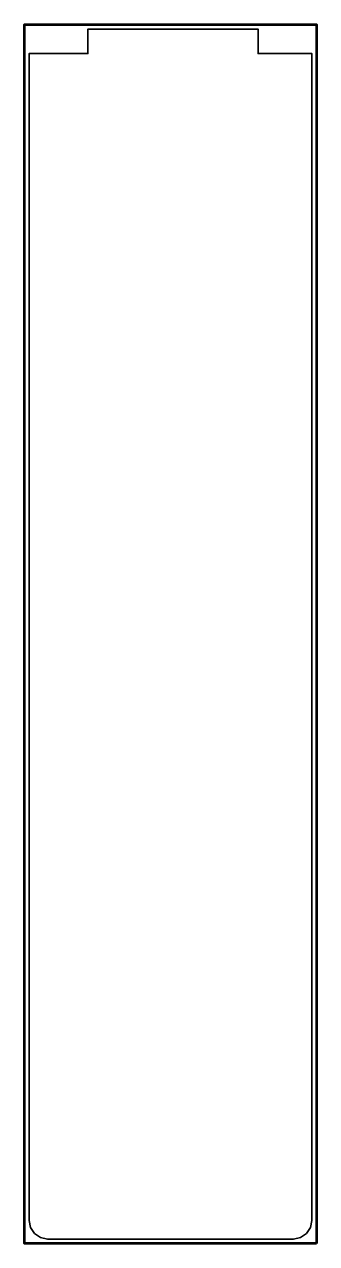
# Model space of a CAD drawing. Header units: millimetres. Extents: x 230 to 544, y -386 to 924.
import ezdxf

# ---------------------------------------------------------------- set-up
doc = ezdxf.new("R2010")
doc.units = ezdxf.units.MM
doc.header["$MEASUREMENT"] = 0
doc.layers.get('0').update_dxf_attribs({"lineweight": 0})
doc.layers.add('Safety', color=7, linetype='Continuous', lineweight=0)

msp = doc.modelspace()

# ---------------------------------------------------------------- linework, layer by layer
at = {"color": 18, "lineweight": 35, "true_color": 0x000000}
msp.add_lwpolyline([(538.7, -361.4), (538.7, -47.9), (538.7, 265.5), (538.7, 578.9), (538.7, 892.3), (524.2, 892.3), (509.7, 892.3), (495.2, 892.3), (480.7, 892.3), (480.7, 898.9), (480.7, 905.5), (480.7, 912), (480.7, 918.6), (435, 918.6), (389.3, 918.6), (343.6, 918.6), (297.9, 918.6), (297.9, 912), (297.9, 905.5), (297.9, 898.9), (297.9, 892.3), (282.1, 892.3), (266.2, 892.3), (250.4, 892.3), (234.6, 892.3), (234.6, 578.9), (234.6, 265.5), (234.6, -47.9), (234.6, -361.4), (236.2, -369.1), (240.5, -375.5), (246.8, -379.8), (254.6, -381.4), (320.6, -381.4), (386.6, -381.4), (452.7, -381.4), (518.7, -381.4), (526.5, -379.8), (532.8, -375.5), (537.1, -369.1)], close=True, dxfattribs=at)
at = {"layer": 'Safety', "color": 18, "lineweight": 53, "true_color": 0x000000}
msp.add_lwpolyline([(543.7, -386.4), (229.6, -386.4), (229.6, 923.6), (543.7, 923.6)], close=True, dxfattribs=at)

doc.saveas('drawing.dxf')
